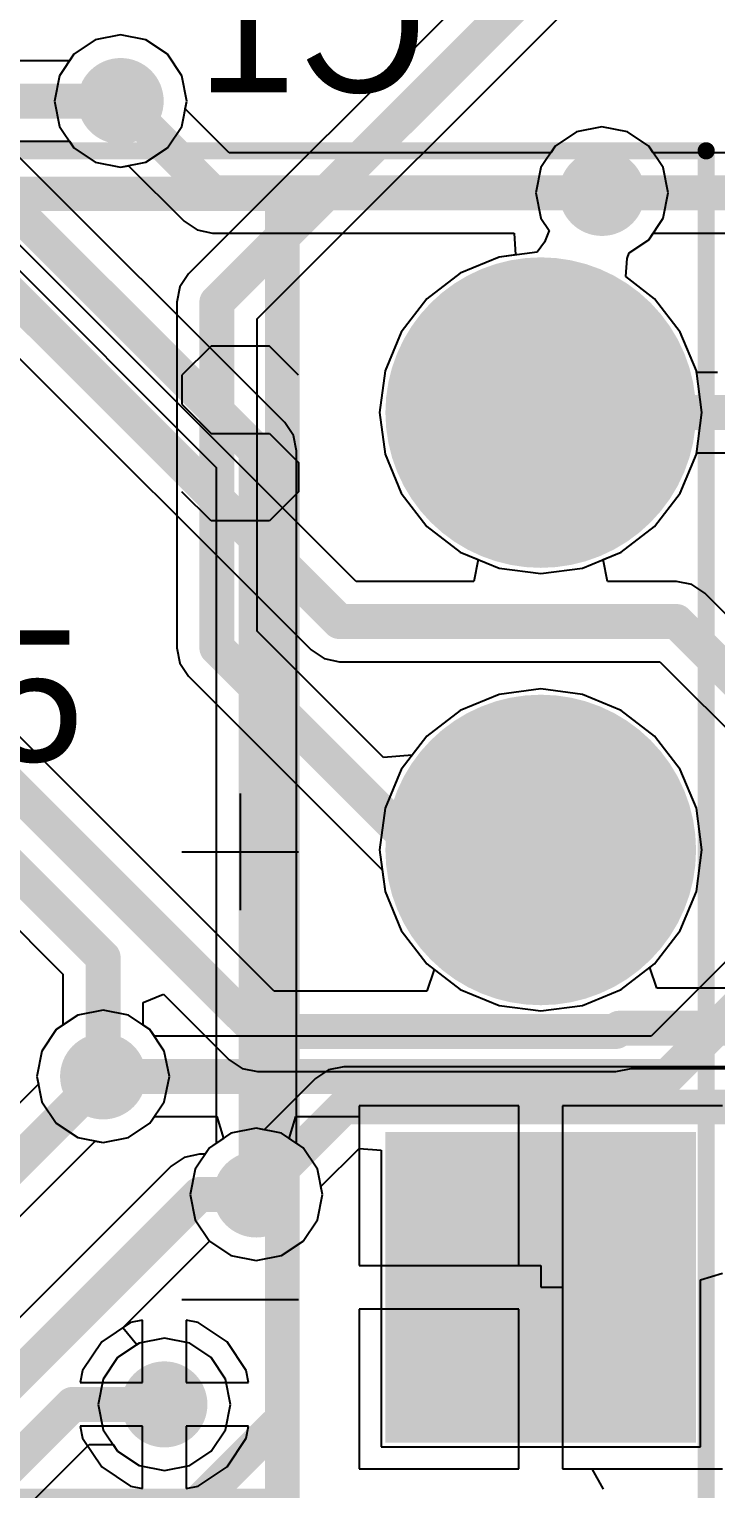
# Model space of a CAD drawing. Header units: millimetres. Extents: x 3.6 to 6.79, y 1.07 to 2.73.
# Drawn here: x 3.8921 to 4.049, y 1.7537 to 2.0874 of the extents above; entities that cross this region are included whole.
import ezdxf

# ---------------------------------------------------------------- set-up
doc = ezdxf.new("R2010")
doc.units = ezdxf.units.MM
doc.header["$MEASUREMENT"] = 0
for name, color, linetype in [('BottomLayer', 5, 'Continuous'), ('BottomOverlay', 54, 'Continuous'), ('BottomSolder', 6, 'Continuous'), ('Mechanical15', 56, 'Continuous'), ('MidLayer1', 16, 'Continuous'), ('MidLayer2', 76, 'Continuous'), ('MultiLayer', 9, 'Continuous'), ('PadHoleLayer', 156, 'Continuous'), ('TopLayer', 1, 'Continuous'), ('TopOverlay', 2, 'Continuous'), ('TopSolder', 216, 'Continuous'), ('ViaHoleLayer', 16, 'Continuous')]:
    doc.layers.add(name, color=color, linetype=linetype)

# ---------------------------------------------------------------- blocks, each defined once
blk = doc.blocks.new('JP3_D1C_B_113')
at = {"layer": 'BottomLayer', "const_width": 0.0315}
for points in [[(-0.16575, -0.1, 1), (-0.13425, -0.1, 1)], [(-0.06575, -0.1, 1), (-0.03425, -0.1, 1)]]:
    blk.add_lwpolyline(points, format="xyb", close=True, dxfattribs=at)
at = {"layer": 'BottomLayer'}
blk.add_solid([(-0.2815, -0.1315), (-0.2185, -0.1315), (-0.2815, -0.0685), (-0.2185, -0.0685)], dxfattribs=at)
at = {"layer": 'BottomOverlay', "const_width": 0.00787}
for points in [[(-0.3, 0.05906), (-0.3, -0.04094)], [(0, 0.05906), (0, -0.04094)], [(-0.29833, -0.02261), (-0.28167, -0.03928)], [(-0.3, -0.04094), (0, -0.04094)]]:
    blk.add_lwpolyline(points, dxfattribs=at)
at = {"layer": 'BottomOverlay', "const_width": 0.00394}
for points in [[(-0.3003, -0.02261, 1), (-0.29636, -0.02261, 1)], [(-0.28364, -0.03928, 1), (-0.2797, -0.03928, 1)], [(-0.30197, -0.04094, 1), (-0.29803, -0.04094, 1)], [(-0.30197, -0.04094, 1), (-0.29803, -0.04094, 1)], [(-0.00197, -0.04094, 1), (0.00197, -0.04094, 1)], [(-0.00197, -0.04094, 1), (0.00197, -0.04094, 1)]]:
    blk.add_lwpolyline(points, format="xyb", close=True, dxfattribs=at)
at = {"layer": 'BottomSolder', "const_width": 0.0355}
for points in [[(-0.16775, -0.1, 1), (-0.13225, -0.1, 1)], [(-0.06775, -0.1, 1), (-0.03225, -0.1, 1)]]:
    blk.add_lwpolyline(points, format="xyb", close=True, dxfattribs=at)
at = {"layer": 'BottomSolder'}
blk.add_solid([(-0.2855, -0.1355), (-0.2145, -0.1355), (-0.2855, -0.0645), (-0.2145, -0.0645)], dxfattribs=at)
at = {"layer": 'Mechanical15', "const_width": 0.00394}
for points in [[(0.00984, 0.30512), (0.00984, -0.1378)], [(-0.30984, -0.1378), (0.00984, -0.1378)]]:
    blk.add_lwpolyline(points, dxfattribs=at)
at = {"layer": 'Mechanical15', "const_width": 0.00197}
blk.add_lwpolyline([(0.00886, -0.1378, 1), (0.01083, -0.1378, 1)], format="xyb", close=True, dxfattribs=at)
blk.add_lwpolyline([(0.00886, -0.1378, 1), (0.01083, -0.1378, 1)], format="xyb", close=True, dxfattribs=at)
at = {"layer": 'MidLayer1', "const_width": 0.0315}
for points in [[(-0.16575, -0.1, 1), (-0.13425, -0.1, 1)], [(-0.06575, -0.1, 1), (-0.03425, -0.1, 1)]]:
    blk.add_lwpolyline(points, format="xyb", close=True, dxfattribs=at)
at = {"layer": 'MidLayer1'}
blk.add_solid([(-0.2815, -0.1315), (-0.2185, -0.1315), (-0.2815, -0.0685), (-0.2185, -0.0685)], dxfattribs=at)
at = {"layer": 'MidLayer2', "const_width": 0.0315}
for points in [[(-0.16575, -0.1, 1), (-0.13425, -0.1, 1)], [(-0.06575, -0.1, 1), (-0.03425, -0.1, 1)]]:
    blk.add_lwpolyline(points, format="xyb", close=True, dxfattribs=at)
at = {"layer": 'MidLayer2'}
blk.add_solid([(-0.2815, -0.1315), (-0.2185, -0.1315), (-0.2815, -0.0685), (-0.2185, -0.0685)], dxfattribs=at)
at = {"layer": 'MultiLayer', "const_width": 0.0315}
for points in [[(-0.16575, -0.1, 1), (-0.13425, -0.1, 1)], [(-0.06575, -0.1, 1), (-0.03425, -0.1, 1)]]:
    blk.add_lwpolyline(points, format="xyb", close=True, dxfattribs=at)
at = {"layer": 'MultiLayer'}
blk.add_solid([(-0.2815, -0.1315), (-0.2185, -0.1315), (-0.2815, -0.0685), (-0.2185, -0.0685)], dxfattribs=at)
at = {"layer": 'PadHoleLayer', "const_width": 0.02165}
for points in [[(-0.26083, -0.1, 1), (-0.23917, -0.1, 1)], [(-0.16083, -0.1, 1), (-0.13917, -0.1, 1)], [(-0.06083, -0.1, 1), (-0.03917, -0.1, 1)]]:
    blk.add_lwpolyline(points, format="xyb", close=True, dxfattribs=at)
at = {"layer": 'TopLayer', "const_width": 0.0315}
for points in [[(-0.16575, -0.1, 1), (-0.13425, -0.1, 1)], [(-0.06575, -0.1, 1), (-0.03425, -0.1, 1)]]:
    blk.add_lwpolyline(points, format="xyb", close=True, dxfattribs=at)
at = {"layer": 'TopLayer'}
blk.add_solid([(-0.2815, -0.1315), (-0.2185, -0.1315), (-0.2815, -0.0685), (-0.2185, -0.0685)], dxfattribs=at)
at = {"layer": 'TopSolder', "const_width": 0.0355}
for points in [[(-0.16775, -0.1, 1), (-0.13225, -0.1, 1)], [(-0.06775, -0.1, 1), (-0.03225, -0.1, 1)]]:
    blk.add_lwpolyline(points, format="xyb", close=True, dxfattribs=at)
at = {"layer": 'TopSolder'}
blk.add_solid([(-0.2855, -0.1355), (-0.2145, -0.1355), (-0.2855, -0.0645), (-0.2145, -0.0645)], dxfattribs=at)

msp = doc.modelspace()

# ---------------------------------------------------------------- linework, layer by layer
at = {"layer": 'BottomLayer'}
for p, q in [((4.00982, 2.1128), (3.92851, 2.03149)), ((3.94418, 2.0212), (4.02548, 2.10251)), ((3.913, 2.08613), (3.90721, 2.08498)), ((3.91879, 2.08498), (3.913, 2.08613)), ((3.90721, 2.08498), (3.9023, 2.0817)), ((3.9237, 2.0817), (3.91879, 2.08498)), ((3.90128, 2.08018), (3.8218, 2.08018)), ((3.9023, 2.0817), (3.90128, 2.08018)), ((3.92698, 2.07679), (3.9237, 2.0817)), ((3.92813, 2.071), (3.92698, 2.07679)), ((3.92698, 2.06521), (3.92813, 2.071)), ((3.9237, 2.0603), (3.92698, 2.06521)), ((4.01721, 2.06398), (4.0123, 2.0607)), ((4.023, 2.06513), (4.01721, 2.06398)), ((4.02879, 2.06398), (4.023, 2.06513)), ((4.0337, 2.0607), (4.02879, 2.06398)), ((3.818, 2.06182), (3.90128, 2.06182)), ((3.90128, 2.06182), (3.9023, 2.0603)), ((3.9023, 2.0603), (3.90721, 2.05702)), ((3.91879, 2.05702), (3.9237, 2.0603)), ((4.0123, 2.0607), (4.00902, 2.05579)), ((4.03472, 2.05918), (4.0337, 2.0607)), ((4.208, 2.05918), (4.03472, 2.05918)), ((3.90721, 2.05702), (3.913, 2.05587)), ((3.913, 2.05587), (3.91879, 2.05702)), ((4.00902, 2.05579), (4.00787, 2.05)), ((4.00787, 2.05), (4.00902, 2.04421)), ((4.00902, 2.04421), (4.01091, 2.04137)), ((4.01091, 2.04137), (4.00985, 2.03872)), ((4.02923, 2.03631), (4.0337, 2.0393)), ((4.0337, 2.0393), (4.03472, 2.04082)), ((4.03472, 2.04082), (4.2042, 2.04082)), ((4.00821, 2.03648), (3.99947, 2.03533)), ((4.00985, 2.03872), (4.00821, 2.03648)), ((4.02873, 2.03503), (4.02923, 2.03631)), ((3.99947, 2.03533), (3.99059, 2.03165)), ((4.02845, 2.03085), (4.02873, 2.03503)), ((3.92851, 2.03149), (3.92652, 2.02851)), ((3.99059, 2.03165), (3.98297, 2.0258)), ((4.03503, 2.0258), (4.02845, 2.03085)), ((3.92652, 2.02851), (3.92582, 2.025)), ((3.98297, 2.0258), (3.97712, 2.01818)), ((4.04088, 2.01818), (4.03503, 2.0258)), ((3.92582, 2.025), (3.92582, 1.946)), ((3.94418, 1.9498), (3.94418, 2.0212)), ((3.97712, 2.01818), (3.97344, 2.0093)), ((4.04456, 2.0093), (4.04088, 2.01818)), ((3.97344, 2.0093), (3.97219, 1.99977)), ((4.04581, 1.99977), (4.04456, 2.0093)), ((3.97219, 1.99977), (3.97344, 1.99024)), ((4.04456, 1.99024), (4.04581, 1.99977)), ((3.97344, 1.99024), (3.97712, 1.98137)), ((4.04088, 1.98137), (4.04456, 1.99024)), ((3.97712, 1.98137), (3.98297, 1.97374)), ((4.03503, 1.97374), (4.04088, 1.98137)), ((3.98297, 1.97374), (3.99059, 1.96789)), ((4.02741, 1.96789), (4.03503, 1.97374)), ((3.99059, 1.96789), (3.99947, 1.96422)), ((4.01853, 1.96422), (4.02741, 1.96789)), ((3.99947, 1.96422), (4.009, 1.96296)), ((4.009, 1.96296), (4.01853, 1.96422)), ((3.97307, 1.92091), (3.94418, 1.9498)), ((3.92582, 1.946), (3.92652, 1.94249)), ((3.92652, 1.94249), (3.92851, 1.93951)), ((3.92851, 1.93951), (3.97279, 1.89524)), ((4.009, 1.93658), (3.99947, 1.93533)), ((4.01853, 1.93533), (4.009, 1.93658)), ((3.99947, 1.93533), (3.99059, 1.93165)), ((4.02741, 1.93165), (4.01853, 1.93533)), ((3.99059, 1.93165), (3.98297, 1.9258)), ((4.03503, 1.9258), (4.02741, 1.93165)), ((3.98297, 1.9258), (3.97962, 1.92143)), ((4.04088, 1.91818), (4.03503, 1.9258)), ((3.97962, 1.92143), (3.97307, 1.92091)), ((4.04456, 1.9093), (4.04088, 1.91818)), ((4.04581, 1.89977), (4.04456, 1.9093)), ((4.04456, 1.89024), (4.04581, 1.89977)), ((4.07265, 1.89563), (4.0342, 1.85718)), ((3.97279, 1.89524), (3.97344, 1.89024)), ((3.97344, 1.89024), (3.97712, 1.88137)), ((4.04088, 1.88137), (4.04456, 1.89024)), ((3.97712, 1.88137), (3.98297, 1.87374)), ((4.03503, 1.87374), (4.04088, 1.88137)), ((3.98297, 1.87374), (3.99059, 1.86789)), ((4.02741, 1.86789), (4.03503, 1.87374)), ((3.99059, 1.86789), (3.99947, 1.86421)), ((4.01853, 1.86421), (4.02741, 1.86789)), ((3.909, 1.86313), (3.90321, 1.86198)), ((3.91479, 1.86198), (3.909, 1.86313)), ((3.99947, 1.86421), (4.009, 1.86296)), ((4.009, 1.86296), (4.01853, 1.86421)), ((3.90321, 1.86198), (3.8983, 1.8587)), ((3.9197, 1.8587), (3.91479, 1.86198)), ((3.8983, 1.8587), (3.89502, 1.85379)), ((3.92072, 1.85718), (3.9197, 1.8587)), ((4.0342, 1.85718), (3.92072, 1.85718)), ((3.89502, 1.85379), (3.89387, 1.848)), ((3.89387, 1.848), (3.89502, 1.84221)), ((3.89502, 1.84221), (3.8983, 1.8373)), ((3.8983, 1.8373), (3.90321, 1.83402)), ((3.91479, 1.83402), (3.9197, 1.8373)), ((3.9197, 1.8373), (3.92072, 1.83882)), ((3.92072, 1.83882), (3.93496, 1.83882)), ((3.93496, 1.83882), (3.93648, 1.83382)), ((3.95152, 1.83382), (3.95304, 1.83882)), ((3.95304, 1.83882), (3.9675, 1.83882)), ((3.9675, 1.83882), (3.9675, 1.80477)), ((3.90321, 1.83402), (3.909, 1.83287)), ((3.909, 1.83287), (3.91479, 1.83402)), ((3.93648, 1.83382), (3.9333, 1.8317)), ((3.9547, 1.8317), (3.95152, 1.83382)), ((3.9333, 1.8317), (3.93002, 1.82679)), ((3.95798, 1.82679), (3.9547, 1.8317)), ((3.93002, 1.82679), (3.92887, 1.821)), ((3.95913, 1.821), (3.95798, 1.82679)), ((3.92887, 1.821), (3.93002, 1.81521)), ((3.95798, 1.81521), (3.95913, 1.821)), ((3.93002, 1.81521), (3.9333, 1.8103)), ((3.9547, 1.8103), (3.95798, 1.81521)), ((3.9333, 1.8103), (3.93821, 1.80702)), ((3.94979, 1.80702), (3.9547, 1.8103)), ((3.93821, 1.80702), (3.944, 1.80587)), ((3.944, 1.80587), (3.94979, 1.80702)), ((3.9675, 1.80477), (4.009, 1.80477)), ((4.009, 1.80477), (4.009, 1.79977)), ((4.009, 1.79977), (4.014, 1.79977)), ((4.014, 1.79977), (4.014, 1.75828)), ((4.004, 1.79477), (3.9675, 1.79477)), ((3.9675, 1.79477), (3.9675, 1.75828)), ((4.004, 1.75828), (4.004, 1.79477)), ((3.91721, 1.78698), (3.9123, 1.7837)), ((3.923, 1.78813), (3.91721, 1.78698)), ((3.92879, 1.78698), (3.923, 1.78813)), ((3.9337, 1.7837), (3.92879, 1.78698)), ((3.9123, 1.7837), (3.90902, 1.77879)), ((3.93698, 1.77879), (3.9337, 1.7837)), ((3.90902, 1.77879), (3.90787, 1.773)), ((3.93813, 1.773), (3.93698, 1.77879)), ((3.90787, 1.773), (3.90902, 1.76721)), ((3.93698, 1.76721), (3.93813, 1.773)), ((3.90902, 1.76721), (3.9123, 1.7623)), ((3.9337, 1.7623), (3.93698, 1.76721)), ((3.9123, 1.7623), (3.91721, 1.75902)), ((3.92879, 1.75902), (3.9337, 1.7623)), ((3.91721, 1.75902), (3.923, 1.75787)), ((3.923, 1.75787), (3.92879, 1.75902)), ((3.9675, 1.75828), (4.004, 1.75828)), ((4.014, 1.75828), (4.0505, 1.75828))]:
    msp.add_line(p, q, dxfattribs=at)
at = {"layer": 'BottomLayer', "const_width": 0.008}
for points in [[(3.935, 2.025), (4.019, 2.109)], [(3.818, 2.071), (3.913, 2.071)], [(4.023, 2.05), (4.208, 2.05)], [(3.935, 1.946), (3.935, 2.025)], [(3.935, 1.946), (3.98123, 1.89977)], [(3.98123, 1.89977), (4.009, 1.89977)], [(4.038, 1.848), (4.07914, 1.88914)], [(3.909, 1.848), (4.038, 1.848)]]:
    msp.add_lwpolyline(points, dxfattribs=at)
at = {"layer": 'BottomLayer'}
for points, const_width in [([(3.90808, 2.071, 1), (3.91792, 2.071, 1)], 0.00984), ([(3.911, 2.071, 1), (3.915, 2.071, 1)], 0.004), ([(4.01808, 2.05, 1), (4.02792, 2.05, 1)], 0.00984), ([(4.021, 2.05, 1), (4.025, 2.05, 1)], 0.004), ([(3.933, 2.025, 1), (3.937, 2.025, 1)], 0.004), ([(3.933, 2.025, 1), (3.937, 2.025, 1)], 0.004), ([(3.933, 1.946, 1), (3.937, 1.946, 1)], 0.004), ([(3.933, 1.946, 1), (3.937, 1.946, 1)], 0.004), ([(3.97923, 1.89977, 1), (3.98323, 1.89977, 1)], 0.004), ([(3.97923, 1.89977, 1), (3.98323, 1.89977, 1)], 0.004), ([(4.007, 1.89977, 1), (4.011, 1.89977, 1)], 0.004), ([(3.90408, 1.848, 1), (3.91392, 1.848, 1)], 0.00984), ([(3.907, 1.848, 1), (3.911, 1.848, 1)], 0.004), ([(4.036, 1.848, 1), (4.04, 1.848, 1)], 0.004), ([(4.036, 1.848, 1), (4.04, 1.848, 1)], 0.004), ([(3.93908, 1.821, 1), (3.94892, 1.821, 1)], 0.00984), ([(3.91808, 1.773, 1), (3.92792, 1.773, 1)], 0.00984)]:
    msp.add_lwpolyline(points, format="xyb", close=True, dxfattribs=dict(at, const_width=const_width))
at = {"layer": 'MidLayer1'}
for p, q in [((3.913, 2.08613), (3.90721, 2.08498)), ((3.91879, 2.08498), (3.913, 2.08613)), ((3.90721, 2.08498), (3.9023, 2.0817)), ((3.9237, 2.0817), (3.91879, 2.08498)), ((3.9023, 2.0817), (3.89902, 2.07679)), ((3.92698, 2.07679), (3.9237, 2.0817)), ((3.89902, 2.07679), (3.89787, 2.071)), ((3.92813, 2.071), (3.92698, 2.07679)), ((3.89787, 2.071), (3.89902, 2.06521)), ((3.92698, 2.06521), (3.92813, 2.071)), ((3.89902, 2.06521), (3.9023, 2.0603)), ((3.9237, 2.0603), (3.92698, 2.06521)), ((4.01721, 2.06398), (4.0123, 2.0607)), ((4.023, 2.06513), (4.01721, 2.06398)), ((4.02879, 2.06398), (4.023, 2.06513)), ((4.0337, 2.0607), (4.02879, 2.06398)), ((3.9023, 2.0603), (3.90721, 2.05702)), ((3.91879, 2.05702), (3.9237, 2.0603)), ((4.0123, 2.0607), (4.00902, 2.05579)), ((4.03698, 2.05579), (4.0337, 2.0607)), ((3.90721, 2.05702), (3.913, 2.05587)), ((3.913, 2.05587), (3.91879, 2.05702)), ((4.00902, 2.05579), (4.00787, 2.05)), ((4.03813, 2.05), (4.03698, 2.05579)), ((4.00787, 2.05), (4.00902, 2.04421)), ((4.03698, 2.04421), (4.03813, 2.05)), ((4.00902, 2.04421), (4.01091, 2.04137)), ((4.0337, 2.0393), (4.03698, 2.04421)), ((4.01091, 2.04137), (4.00985, 2.03872)), ((4.02923, 2.03631), (4.0337, 2.0393)), ((4.00821, 2.03648), (3.99947, 2.03533)), ((4.00985, 2.03872), (4.00821, 2.03648)), ((4.02873, 2.03503), (4.02923, 2.03631)), ((3.99947, 2.03533), (3.99059, 2.03165)), ((4.02845, 2.03085), (4.02873, 2.03503)), ((3.99059, 2.03165), (3.98297, 2.0258)), ((4.03503, 2.0258), (4.02845, 2.03085)), ((3.98297, 2.0258), (3.97712, 2.01818)), ((4.04088, 2.01818), (4.03503, 2.0258)), ((3.97712, 2.01818), (3.97344, 2.0093)), ((4.04456, 2.0093), (4.04088, 2.01818)), ((3.97344, 2.0093), (3.97219, 1.99977)), ((4.0446, 2.00895), (4.04456, 2.0093)), ((4.04943, 2.00895), (4.0446, 2.00895)), ((3.97219, 1.99977), (3.97344, 1.99024)), ((3.97344, 1.99024), (3.97712, 1.98137)), ((4.04088, 1.98137), (4.04456, 1.99024)), ((4.04456, 1.99024), (4.0446, 1.9906)), ((4.0446, 1.9906), (4.18843, 1.9906)), ((3.97712, 1.98137), (3.98297, 1.97374)), ((4.03503, 1.97374), (4.04088, 1.98137)), ((3.98297, 1.97374), (3.99059, 1.96789)), ((4.02741, 1.96789), (4.03503, 1.97374)), ((3.99059, 1.96789), (3.99947, 1.96422)), ((4.01853, 1.96422), (4.02741, 1.96789)), ((3.99947, 1.96422), (4.009, 1.96296)), ((4.009, 1.96296), (4.01853, 1.96422)), ((4.009, 1.93658), (3.99947, 1.93533)), ((4.01853, 1.93533), (4.009, 1.93658)), ((3.99947, 1.93533), (3.99059, 1.93165)), ((4.02741, 1.93165), (4.01853, 1.93533)), ((3.99059, 1.93165), (3.98297, 1.9258)), ((4.03503, 1.9258), (4.02741, 1.93165)), ((3.98297, 1.9258), (3.97712, 1.91818)), ((4.04088, 1.91818), (4.03503, 1.9258)), ((3.97712, 1.91818), (3.97344, 1.9093)), ((4.04456, 1.9093), (4.04088, 1.91818)), ((3.97344, 1.9093), (3.97219, 1.89977)), ((4.04581, 1.89977), (4.04456, 1.9093)), ((3.97219, 1.89977), (3.97344, 1.89024)), ((4.04456, 1.89024), (4.04581, 1.89977)), ((3.97344, 1.89024), (3.97712, 1.88137)), ((4.04088, 1.88137), (4.04456, 1.89024)), ((3.97712, 1.88137), (3.98297, 1.87374)), ((4.03503, 1.87374), (4.04088, 1.88137)), ((3.98297, 1.87374), (3.99059, 1.86789)), ((4.02741, 1.86789), (4.03503, 1.87374)), ((3.99059, 1.86789), (3.99947, 1.86421)), ((4.01853, 1.86421), (4.02741, 1.86789)), ((3.909, 1.86313), (3.90321, 1.86198)), ((3.91479, 1.86198), (3.909, 1.86313)), ((3.99947, 1.86421), (4.009, 1.86296)), ((4.009, 1.86296), (4.01853, 1.86421)), ((3.90321, 1.86198), (3.8983, 1.8587)), ((3.9197, 1.8587), (3.91479, 1.86198)), ((3.8983, 1.8587), (3.89502, 1.85379)), ((3.92298, 1.85379), (3.9197, 1.8587)), ((3.89502, 1.85379), (3.89387, 1.848)), ((3.92413, 1.848), (3.92298, 1.85379)), ((3.96049, 1.84948), (3.95751, 1.84749)), ((3.964, 1.85018), (3.96049, 1.84948)), ((4.0702, 1.85018), (3.964, 1.85018)), ((3.89387, 1.848), (3.89502, 1.84221)), ((3.92298, 1.84221), (3.92413, 1.848)), ((3.95751, 1.84749), (3.9458, 1.83578)), ((3.89502, 1.84221), (3.8983, 1.8373)), ((3.9197, 1.8373), (3.92298, 1.84221)), ((3.8983, 1.8373), (3.90321, 1.83402)), ((3.91479, 1.83402), (3.9197, 1.8373)), ((3.944, 1.83613), (3.93821, 1.83498)), ((3.9458, 1.83578), (3.944, 1.83613)), ((3.90321, 1.83402), (3.909, 1.83287)), ((3.909, 1.83287), (3.91479, 1.83402)), ((3.93821, 1.83498), (3.9333, 1.8317)), ((3.9333, 1.8317), (3.93002, 1.82679)), ((3.95878, 1.8228), (3.9675, 1.83153)), ((3.9675, 1.83153), (3.9725, 1.83111)), ((3.9725, 1.83111), (3.9725, 1.76328)), ((3.93002, 1.82679), (3.92887, 1.821)), ((3.95913, 1.821), (3.95878, 1.8228)), ((3.92887, 1.821), (3.93002, 1.81521)), ((3.95798, 1.81521), (3.95913, 1.821)), ((3.93002, 1.81521), (3.9333, 1.8103)), ((3.9547, 1.8103), (3.95798, 1.81521)), ((3.9333, 1.8103), (3.93821, 1.80702)), ((3.94979, 1.80702), (3.9547, 1.8103)), ((3.93821, 1.80702), (3.944, 1.80587)), ((3.944, 1.80587), (3.94979, 1.80702)), ((4.0455, 1.80147), (4.0505, 1.80298)), ((4.0455, 1.76328), (4.0455, 1.80147)), ((3.918, 1.79224), (3.91526, 1.79169)), ((3.918, 1.778), (3.918, 1.79224)), ((3.93074, 1.79169), (3.928, 1.79224)), ((3.928, 1.79224), (3.928, 1.778)), ((3.91526, 1.79169), (3.90869, 1.78731)), ((3.93731, 1.78731), (3.93074, 1.79169)), ((3.90869, 1.78731), (3.90431, 1.78074)), ((3.94169, 1.78074), (3.93731, 1.78731)), ((3.90431, 1.78074), (3.90376, 1.778)), ((3.94224, 1.778), (3.94169, 1.78074)), ((3.90376, 1.778), (3.918, 1.778)), ((3.928, 1.778), (3.94224, 1.778)), ((3.918, 1.768), (3.90376, 1.768)), ((3.90376, 1.768), (3.90431, 1.76526)), ((3.918, 1.75376), (3.918, 1.768)), ((3.94224, 1.768), (3.928, 1.768)), ((3.928, 1.768), (3.928, 1.75376)), ((3.94169, 1.76526), (3.94224, 1.768)), ((3.90431, 1.76526), (3.90869, 1.75869)), ((3.93731, 1.75869), (3.94169, 1.76526)), ((3.9725, 1.76328), (4.0455, 1.76328)), ((3.90869, 1.75869), (3.91526, 1.75431)), ((3.93074, 1.75431), (3.93731, 1.75869)), ((3.91526, 1.75431), (3.918, 1.75376)), ((3.928, 1.75376), (3.93074, 1.75431))]:
    msp.add_line(p, q, dxfattribs=at)
for points, const_width in [([(3.90808, 2.071, 1), (3.91792, 2.071, 1)], 0.00984), ([(4.01808, 2.05, 1), (4.02792, 2.05, 1)], 0.00984), ([(4.007, 1.99977, 1), (4.011, 1.99977, 1)], 0.004), ([(3.90408, 1.848, 1), (3.91392, 1.848, 1)], 0.00984), ([(3.962, 1.841, 1), (3.966, 1.841, 1)], 0.004), ([(3.962, 1.841, 1), (3.966, 1.841, 1)], 0.004), ([(3.93908, 1.821, 1), (3.94892, 1.821, 1)], 0.00984), ([(3.942, 1.821, 1), (3.946, 1.821, 1)], 0.004), ([(3.91808, 1.773, 1), (3.92792, 1.773, 1)], 0.00984)]:
    msp.add_lwpolyline(points, format="xyb", close=True, dxfattribs=dict(at, const_width=const_width))
at = {"layer": 'MidLayer1', "const_width": 0.008}
for points in [[(4.009, 1.99977), (4.19223, 1.99977)], [(3.944, 1.821), (3.964, 1.841)], [(3.964, 1.841), (4.074, 1.841)]]:
    msp.add_lwpolyline(points, dxfattribs=at)
at = {"layer": 'MidLayer2'}
for p, q in [((3.9668, 1.96118), (3.83918, 2.0888)), ((3.913, 2.08613), (3.90721, 2.08498)), ((3.91879, 2.08498), (3.913, 2.08613)), ((3.90721, 2.08498), (3.9023, 2.0817)), ((3.9237, 2.0817), (3.91879, 2.08498)), ((3.9023, 2.0817), (3.89902, 2.07679)), ((3.92698, 2.07679), (3.9237, 2.0817)), ((3.82351, 2.07851), (3.95651, 1.94551)), ((3.89902, 2.07679), (3.89787, 2.071)), ((3.92813, 2.071), (3.92698, 2.07679)), ((3.89787, 2.071), (3.89902, 2.06521)), ((3.92698, 2.06521), (3.92813, 2.071)), ((3.89902, 2.06521), (3.9023, 2.0603)), ((3.9237, 2.0603), (3.92698, 2.06521)), ((4.01721, 2.06398), (4.0123, 2.0607)), ((4.023, 2.06513), (4.01721, 2.06398)), ((4.02879, 2.06398), (4.023, 2.06513)), ((4.0337, 2.0607), (4.02879, 2.06398)), ((3.9023, 2.0603), (3.90721, 2.05702)), ((3.91879, 2.05702), (3.9237, 2.0603)), ((4.0123, 2.0607), (4.00902, 2.05579)), ((4.03698, 2.05579), (4.0337, 2.0607)), ((3.90721, 2.05702), (3.913, 2.05587)), ((3.913, 2.05587), (3.91879, 2.05702)), ((4.00902, 2.05579), (4.00787, 2.05)), ((4.03813, 2.05), (4.03698, 2.05579)), ((4.00787, 2.05), (4.00902, 2.04421)), ((4.03698, 2.04421), (4.03813, 2.05)), ((4.00902, 2.04421), (4.01091, 2.04137)), ((4.0337, 2.0393), (4.03698, 2.04421)), ((4.01091, 2.04137), (4.00985, 2.03872)), ((4.02923, 2.03631), (4.0337, 2.0393)), ((4.00821, 2.03648), (3.99947, 2.03533)), ((4.00985, 2.03872), (4.00821, 2.03648)), ((4.02873, 2.03503), (4.02923, 2.03631)), ((3.99947, 2.03533), (3.99059, 2.03165)), ((4.02845, 2.03085), (4.02873, 2.03503)), ((3.99059, 2.03165), (3.98297, 2.0258)), ((4.03503, 2.0258), (4.02845, 2.03085)), ((3.74351, 2.02768), (3.89982, 1.87137)), ((3.98297, 2.0258), (3.97712, 2.01818)), ((4.04088, 2.01818), (4.03503, 2.0258)), ((3.97712, 2.01818), (3.97344, 2.0093)), ((4.04456, 2.0093), (4.04088, 2.01818)), ((3.97344, 2.0093), (3.97219, 1.99977)), ((4.04581, 1.99977), (4.04456, 2.0093)), ((3.94808, 1.86745), (3.81318, 2.00235)), ((3.97219, 1.99977), (3.97344, 1.99024)), ((4.04456, 1.99024), (4.04581, 1.99977)), ((3.97344, 1.99024), (3.97712, 1.98137)), ((4.04088, 1.98137), (4.04456, 1.99024)), ((3.97712, 1.98137), (3.98297, 1.97374)), ((4.03503, 1.97374), (4.04088, 1.98137)), ((3.98297, 1.97374), (3.99059, 1.96789)), ((4.02741, 1.96789), (4.03503, 1.97374)), ((3.99059, 1.96789), (3.99474, 1.96618)), ((3.99474, 1.96618), (3.99374, 1.96118)), ((4.02326, 1.96618), (4.02741, 1.96789)), ((4.02426, 1.96118), (4.02326, 1.96618)), ((3.99374, 1.96118), (3.9668, 1.96118)), ((4.04, 1.96118), (4.02426, 1.96118)), ((4.04351, 1.96048), (4.04, 1.96118)), ((4.04649, 1.95849), (4.04351, 1.96048)), ((4.07269, 1.93229), (4.04649, 1.95849)), ((3.95651, 1.94551), (3.95949, 1.94352)), ((3.95949, 1.94352), (3.963, 1.94282)), ((3.963, 1.94282), (4.0362, 1.94282)), ((4.0362, 1.94282), (4.06735, 1.91167)), ((4.009, 1.93658), (3.99947, 1.93533)), ((4.01853, 1.93533), (4.009, 1.93658)), ((3.99947, 1.93533), (3.99059, 1.93165)), ((4.02741, 1.93165), (4.01853, 1.93533)), ((3.99059, 1.93165), (3.98297, 1.9258)), ((4.03503, 1.9258), (4.02741, 1.93165)), ((3.98297, 1.9258), (3.97712, 1.91818)), ((4.04088, 1.91818), (4.03503, 1.9258)), ((3.97712, 1.91818), (3.97344, 1.9093)), ((4.04456, 1.9093), (4.04088, 1.91818)), ((3.97344, 1.9093), (3.97219, 1.89977)), ((4.04581, 1.89977), (4.04456, 1.9093)), ((3.97219, 1.89977), (3.97344, 1.89024)), ((4.04456, 1.89024), (4.04581, 1.89977)), ((3.97344, 1.89024), (3.97712, 1.88137)), ((4.04088, 1.88137), (4.04456, 1.89024)), ((3.97712, 1.88137), (3.98297, 1.87374)), ((4.03503, 1.87374), (4.04088, 1.88137)), ((3.98465, 1.87245), (3.98296, 1.86745)), ((3.98297, 1.87374), (3.98465, 1.87245)), ((4.03395, 1.87291), (4.03503, 1.87374)), ((4.03555, 1.86818), (4.03395, 1.87291)), ((3.89982, 1.87137), (3.89982, 1.85972)), ((3.91818, 1.86486), (3.9228, 1.86678)), ((3.9228, 1.86678), (3.93779, 1.85179)), ((3.98296, 1.86745), (3.94808, 1.86745)), ((4.23696, 1.86818), (4.03555, 1.86818)), ((3.91818, 1.85972), (3.91818, 1.86486)), ((3.89982, 1.85972), (3.8983, 1.8587)), ((3.9197, 1.8587), (3.91818, 1.85972)), ((3.8983, 1.8587), (3.89502, 1.85379)), ((3.92298, 1.85379), (3.9197, 1.8587)), ((3.89502, 1.85379), (3.89387, 1.848)), ((3.92413, 1.848), (3.92298, 1.85379)), ((3.93779, 1.85179), (3.94076, 1.8498)), ((3.94076, 1.8498), (3.94428, 1.8491)), ((3.94428, 1.8491), (4.02619, 1.8491)), ((4.02619, 1.8491), (4.0297, 1.8498)), ((4.0297, 1.8498), (4.02974, 1.84982)), ((4.02974, 1.84982), (4.26824, 1.84982)), ((3.89387, 1.848), (3.89502, 1.84221)), ((3.92298, 1.84221), (3.92413, 1.848)), ((3.89502, 1.84221), (3.8983, 1.8373)), ((3.9197, 1.8373), (3.92298, 1.84221)), ((4.004, 1.84127), (3.9675, 1.84127)), ((3.9675, 1.84127), (3.9675, 1.80477)), ((4.004, 1.80477), (4.004, 1.84127)), ((4.0505, 1.84127), (4.014, 1.84127)), ((4.014, 1.84127), (4.014, 1.79977)), ((3.8983, 1.8373), (3.90321, 1.83402)), ((3.91479, 1.83402), (3.9197, 1.8373)), ((3.944, 1.83613), (3.93821, 1.83498)), ((3.94979, 1.83498), (3.944, 1.83613)), ((3.90321, 1.83402), (3.909, 1.83287)), ((3.909, 1.83287), (3.91479, 1.83402)), ((3.93821, 1.83498), (3.9333, 1.8317)), ((3.9547, 1.8317), (3.94979, 1.83498)), ((3.9333, 1.8317), (3.93002, 1.82679)), ((3.95798, 1.82679), (3.9547, 1.8317)), ((3.93002, 1.82679), (3.92887, 1.821)), ((3.95913, 1.821), (3.95798, 1.82679)), ((3.92887, 1.821), (3.93002, 1.81521)), ((3.95798, 1.81521), (3.95913, 1.821)), ((3.93002, 1.81521), (3.9333, 1.8103)), ((3.9547, 1.8103), (3.95798, 1.81521)), ((3.9333, 1.8103), (3.93821, 1.80702)), ((3.94979, 1.80702), (3.9547, 1.8103)), ((3.93821, 1.80702), (3.944, 1.80587)), ((3.944, 1.80587), (3.94979, 1.80702)), ((3.9675, 1.80477), (4.004, 1.80477)), ((4.014, 1.79977), (4.014, 1.75828)), ((4.004, 1.79477), (3.9675, 1.79477)), ((3.9675, 1.79477), (3.9675, 1.75828)), ((4.004, 1.75828), (4.004, 1.79477)), ((3.91721, 1.78698), (3.9123, 1.7837)), ((3.923, 1.78813), (3.91721, 1.78698)), ((3.92879, 1.78698), (3.923, 1.78813)), ((3.9337, 1.7837), (3.92879, 1.78698)), ((3.9123, 1.7837), (3.90902, 1.77879)), ((3.93698, 1.77879), (3.9337, 1.7837)), ((3.90902, 1.77879), (3.90787, 1.773)), ((3.93813, 1.773), (3.93698, 1.77879)), ((3.90787, 1.773), (3.90902, 1.76721)), ((3.93698, 1.76721), (3.93813, 1.773)), ((3.90902, 1.76721), (3.9123, 1.7623)), ((3.9337, 1.7623), (3.93698, 1.76721)), ((3.9123, 1.7623), (3.91721, 1.75902)), ((3.92879, 1.75902), (3.9337, 1.7623)), ((3.91721, 1.75902), (3.923, 1.75787)), ((3.923, 1.75787), (3.92879, 1.75902)), ((3.9675, 1.75828), (4.004, 1.75828)), ((4.014, 1.75828), (4.0505, 1.75828))]:
    msp.add_line(p, q, dxfattribs=at)
at = {"layer": 'MidLayer2', "const_width": 0.008}
for points in [[(3.83, 2.085), (3.963, 1.952)], [(3.75, 2.03417), (3.909, 1.87517)], [(3.803, 1.99955), (3.94428, 1.85828)], [(3.963, 1.952), (4.04, 1.952)], [(4.04, 1.952), (4.07384, 1.91816)], [(3.909, 1.848), (3.909, 1.87517)], [(3.94428, 1.85828), (4.02619, 1.85828)], [(4.02619, 1.85828), (4.02691, 1.859)], [(4.02691, 1.859), (4.381, 1.859)]]:
    msp.add_lwpolyline(points, dxfattribs=at)
at = {"layer": 'MidLayer2'}
for points, const_width in [([(3.90808, 2.071, 1), (3.91792, 2.071, 1)], 0.00984), ([(4.01808, 2.05, 1), (4.02792, 2.05, 1)], 0.00984), ([(3.961, 1.952, 1), (3.965, 1.952, 1)], 0.004), ([(3.961, 1.952, 1), (3.965, 1.952, 1)], 0.004), ([(4.038, 1.952, 1), (4.042, 1.952, 1)], 0.004), ([(4.038, 1.952, 1), (4.042, 1.952, 1)], 0.004), ([(3.907, 1.87517, 1), (3.911, 1.87517, 1)], 0.004), ([(3.907, 1.87517, 1), (3.911, 1.87517, 1)], 0.004), ([(3.94228, 1.85828, 1), (3.94628, 1.85828, 1)], 0.004), ([(3.94228, 1.85828, 1), (3.94628, 1.85828, 1)], 0.004), ([(4.02419, 1.85828, 1), (4.02819, 1.85828, 1)], 0.004), ([(4.02419, 1.85828, 1), (4.02819, 1.85828, 1)], 0.004), ([(4.02491, 1.859, 1), (4.02891, 1.859, 1)], 0.004), ([(4.02491, 1.859, 1), (4.02891, 1.859, 1)], 0.004), ([(3.90408, 1.848, 1), (3.91392, 1.848, 1)], 0.00984), ([(3.907, 1.848, 1), (3.911, 1.848, 1)], 0.004), ([(3.93908, 1.821, 1), (3.94892, 1.821, 1)], 0.00984), ([(3.91808, 1.773, 1), (3.92792, 1.773, 1)], 0.00984)]:
    msp.add_lwpolyline(points, format="xyb", close=True, dxfattribs=dict(at, const_width=const_width))
at = {"layer": 'MultiLayer', "const_width": 0.00984}
for points in [[(3.90808, 2.071, 1), (3.91792, 2.071, 1)], [(4.01808, 2.05, 1), (4.02792, 2.05, 1)], [(3.90408, 1.848, 1), (3.91392, 1.848, 1)], [(3.93908, 1.821, 1), (3.94892, 1.821, 1)], [(3.91808, 1.773, 1), (3.92792, 1.773, 1)]]:
    msp.add_lwpolyline(points, format="xyb", close=True, dxfattribs=at)
at = {"layer": 'TopLayer'}
for p, q in [((3.95049, 1.99749), (3.85449, 2.09349)), ((3.913, 2.08613), (3.90721, 2.08498)), ((3.91879, 2.08498), (3.913, 2.08613)), ((3.90721, 2.08498), (3.9023, 2.0817)), ((3.9237, 2.0817), (3.91879, 2.08498)), ((3.9023, 2.0817), (3.89902, 2.07679)), ((3.92698, 2.07679), (3.9237, 2.0817)), ((3.89902, 2.07679), (3.89787, 2.071)), ((3.92813, 2.071), (3.92698, 2.07679)), ((3.89787, 2.071), (3.89902, 2.06521)), ((3.92778, 2.0692), (3.92813, 2.071)), ((3.9378, 2.05918), (3.92778, 2.0692)), ((3.89902, 2.06521), (3.9023, 2.0603)), ((4.01721, 2.06398), (4.0123, 2.0607)), ((4.023, 2.06513), (4.01721, 2.06398)), ((4.02879, 2.06398), (4.023, 2.06513)), ((4.0337, 2.0607), (4.02879, 2.06398)), ((3.9023, 2.0603), (3.90721, 2.05702)), ((4.01128, 2.05918), (3.9378, 2.05918)), ((4.0123, 2.0607), (4.01128, 2.05918)), ((4.03698, 2.05579), (4.0337, 2.0607)), ((3.90721, 2.05702), (3.913, 2.05587)), ((3.913, 2.05587), (3.9148, 2.05622)), ((3.9148, 2.05622), (3.92751, 2.04351)), ((4.03813, 2.05), (4.03698, 2.05579)), ((4.03698, 2.04421), (4.03813, 2.05)), ((3.87697, 2.04506), (3.93482, 1.9872)), ((3.92751, 2.04351), (3.93049, 2.04152)), ((4.0337, 2.0393), (4.03698, 2.04421)), ((3.93049, 2.04152), (3.934, 2.04082)), ((3.934, 2.04082), (4.00291, 2.04082)), ((4.00291, 2.04082), (4.00324, 2.03582)), ((4.02923, 2.03631), (4.0337, 2.0393)), ((4.00324, 2.03582), (3.99947, 2.03533)), ((4.02873, 2.03503), (4.02923, 2.03631)), ((3.99947, 2.03533), (3.99059, 2.03165)), ((4.02845, 2.03085), (4.02873, 2.03503)), ((3.99059, 2.03165), (3.98297, 2.0258)), ((4.03503, 2.0258), (4.02845, 2.03085)), ((3.98297, 2.0258), (3.97712, 2.01818)), ((4.04088, 2.01818), (4.03503, 2.0258)), ((3.97712, 2.01818), (3.97344, 2.0093)), ((4.04456, 2.0093), (4.04088, 2.01818)), ((3.97344, 2.0093), (3.97219, 1.99977)), ((4.04581, 1.99977), (4.04456, 2.0093)), ((3.97219, 1.99977), (3.97344, 1.99024)), ((4.04456, 1.99024), (4.04581, 1.99977)), ((3.95248, 1.99451), (3.95049, 1.99749)), ((3.95318, 1.991), (3.95248, 1.99451)), ((3.95318, 1.83272), (3.95318, 1.991)), ((3.97344, 1.99024), (3.97712, 1.98137)), ((4.04088, 1.98137), (4.04456, 1.99024)), ((3.93482, 1.9872), (3.93482, 1.83272)), ((3.97712, 1.98137), (3.98297, 1.97374)), ((4.03503, 1.97374), (4.04088, 1.98137)), ((3.98297, 1.97374), (3.99059, 1.96789)), ((4.02741, 1.96789), (4.03503, 1.97374)), ((3.99059, 1.96789), (3.99947, 1.96422)), ((4.01853, 1.96422), (4.02741, 1.96789)), ((3.99947, 1.96422), (4.009, 1.96296)), ((4.009, 1.96296), (4.01853, 1.96422)), ((4.009, 1.93658), (3.99947, 1.93533)), ((4.01853, 1.93533), (4.009, 1.93658)), ((3.99947, 1.93533), (3.99059, 1.93165)), ((4.02741, 1.93165), (4.01853, 1.93533)), ((3.99059, 1.93165), (3.98297, 1.9258)), ((4.03503, 1.9258), (4.02741, 1.93165)), ((3.98297, 1.9258), (3.97712, 1.91818)), ((4.04088, 1.91818), (4.03503, 1.9258)), ((3.97712, 1.91818), (3.97344, 1.9093)), ((4.04456, 1.9093), (4.04088, 1.91818)), ((3.97344, 1.9093), (3.97219, 1.89977)), ((4.04581, 1.89977), (4.04456, 1.9093)), ((3.97219, 1.89977), (3.97344, 1.89024)), ((4.04456, 1.89024), (4.04581, 1.89977)), ((3.97344, 1.89024), (3.97712, 1.88137)), ((4.04088, 1.88137), (4.04456, 1.89024)), ((3.97712, 1.88137), (3.98297, 1.87374)), ((4.03503, 1.87374), (4.04088, 1.88137)), ((3.98297, 1.87374), (3.99059, 1.86789)), ((4.02741, 1.86789), (4.03503, 1.87374)), ((3.99059, 1.86789), (3.99947, 1.86421)), ((4.01853, 1.86421), (4.02741, 1.86789)), ((3.909, 1.86313), (3.90321, 1.86198)), ((3.91479, 1.86198), (3.909, 1.86313)), ((3.99947, 1.86421), (4.009, 1.86296)), ((4.009, 1.86296), (4.01853, 1.86421)), ((3.90321, 1.86198), (3.8983, 1.8587)), ((3.9197, 1.8587), (3.91479, 1.86198)), ((3.8983, 1.8587), (3.89502, 1.85379)), ((3.92298, 1.85379), (3.9197, 1.8587)), ((3.89502, 1.85379), (3.89387, 1.848)), ((3.92413, 1.848), (3.92298, 1.85379)), ((3.89422, 1.8462), (3.85134, 1.80332)), ((3.89387, 1.848), (3.89422, 1.8462)), ((3.92298, 1.84221), (3.92413, 1.848)), ((3.9197, 1.8373), (3.92298, 1.84221)), ((4.004, 1.84127), (3.9675, 1.84127)), ((3.9675, 1.84127), (3.9675, 1.80477)), ((4.004, 1.80477), (4.004, 1.84127)), ((4.0505, 1.84127), (4.014, 1.84127)), ((4.014, 1.84127), (4.014, 1.79977)), ((3.91479, 1.83402), (3.9197, 1.8373)), ((3.84218, 1.7682), (3.9072, 1.83322)), ((3.9072, 1.83322), (3.909, 1.83287)), ((3.909, 1.83287), (3.91479, 1.83402)), ((3.93482, 1.83272), (3.9333, 1.8317)), ((3.9547, 1.8317), (3.95318, 1.83272)), ((3.92749, 1.82948), (3.92451, 1.82749)), ((3.931, 1.83018), (3.92749, 1.82948)), ((3.93228, 1.83018), (3.931, 1.83018)), ((3.9333, 1.8317), (3.93228, 1.83018)), ((3.95798, 1.82679), (3.9547, 1.8317)), ((3.92451, 1.82749), (3.84718, 1.75015)), ((3.95913, 1.821), (3.95798, 1.82679)), ((3.95798, 1.81521), (3.95913, 1.821)), ((3.9547, 1.8103), (3.95798, 1.81521)), ((3.91348, 1.7905), (3.93328, 1.8103)), ((3.93328, 1.8103), (3.9333, 1.8103)), ((3.9333, 1.8103), (3.93821, 1.80702)), ((3.94979, 1.80702), (3.9547, 1.8103)), ((3.93821, 1.80702), (3.944, 1.80587)), ((3.944, 1.80587), (3.94979, 1.80702)), ((3.9675, 1.80477), (4.004, 1.80477)), ((4.014, 1.79977), (4.014, 1.75828)), ((4.004, 1.79477), (3.9675, 1.79477)), ((3.9675, 1.79477), (3.9675, 1.75828)), ((4.004, 1.75828), (4.004, 1.79477)), ((3.91667, 1.78662), (3.91348, 1.7905)), ((3.91721, 1.78698), (3.91667, 1.78662)), ((3.923, 1.78813), (3.91721, 1.78698)), ((3.92879, 1.78698), (3.923, 1.78813)), ((3.9337, 1.7837), (3.92879, 1.78698)), ((3.93698, 1.77879), (3.9337, 1.7837)), ((3.93813, 1.773), (3.93698, 1.77879)), ((3.93698, 1.76721), (3.93813, 1.773)), ((3.9337, 1.7623), (3.93698, 1.76721)), ((3.87367, 1.7317), (3.9058, 1.76382)), ((3.9058, 1.76382), (3.91128, 1.76382)), ((3.91128, 1.76382), (3.9123, 1.7623)), ((3.9123, 1.7623), (3.91721, 1.75902)), ((3.92879, 1.75902), (3.9337, 1.7623)), ((3.91721, 1.75902), (3.923, 1.75787)), ((3.923, 1.75787), (3.92879, 1.75902)), ((3.9675, 1.75828), (4.004, 1.75828)), ((4.014, 1.75828), (4.02064, 1.75828)), ((4.02064, 1.75828), (4.02324, 1.75364))]:
    msp.add_line(p, q, dxfattribs=at)
at = {"layer": 'TopLayer', "const_width": 0.008}
for points in [[(3.848, 2.087), (3.944, 1.991)], [(3.913, 2.071), (3.934, 2.05)], [(3.934, 2.05), (4.023, 2.05)], [(3.944, 1.821), (3.944, 1.991)], [(3.833, 1.772), (3.909, 1.848)], [(3.84875, 1.73875), (3.931, 1.821)], [(3.931, 1.821), (3.944, 1.821)], [(3.8645, 1.7355), (3.902, 1.773)], [(3.902, 1.773), (3.923, 1.773)]]:
    msp.add_lwpolyline(points, dxfattribs=at)
at = {"layer": 'TopLayer'}
for points, const_width in [([(3.90808, 2.071, 1), (3.91792, 2.071, 1)], 0.00984), ([(3.911, 2.071, 1), (3.915, 2.071, 1)], 0.004), ([(4.01808, 2.05, 1), (4.02792, 2.05, 1)], 0.00984), ([(3.932, 2.05, 1), (3.936, 2.05, 1)], 0.004), ([(3.932, 2.05, 1), (3.936, 2.05, 1)], 0.004), ([(4.021, 2.05, 1), (4.025, 2.05, 1)], 0.004), ([(3.942, 1.991, 1), (3.946, 1.991, 1)], 0.004), ([(3.942, 1.991, 1), (3.946, 1.991, 1)], 0.004), ([(3.90408, 1.848, 1), (3.91392, 1.848, 1)], 0.00984), ([(3.907, 1.848, 1), (3.911, 1.848, 1)], 0.004), ([(3.93908, 1.821, 1), (3.94892, 1.821, 1)], 0.00984), ([(3.929, 1.821, 1), (3.933, 1.821, 1)], 0.004), ([(3.929, 1.821, 1), (3.933, 1.821, 1)], 0.004), ([(3.942, 1.821, 1), (3.946, 1.821, 1)], 0.004), ([(3.942, 1.821, 1), (3.946, 1.821, 1)], 0.004), ([(3.91808, 1.773, 1), (3.92792, 1.773, 1)], 0.00984), ([(3.9, 1.773, 1), (3.904, 1.773, 1)], 0.004), ([(3.9, 1.773, 1), (3.904, 1.773, 1)], 0.004), ([(3.921, 1.773, 1), (3.925, 1.773, 1)], 0.004)]:
    msp.add_lwpolyline(points, format="xyb", close=True, dxfattribs=dict(at, const_width=const_width))
at = {"layer": 'TopOverlay'}
for p, q in [((3.93366, 2.01499), (3.927, 2.00832)), ((3.94699, 2.01499), (3.93366, 2.01499)), ((3.95366, 2.00832), (3.94699, 2.01499)), ((3.927, 2.00832), (3.927, 2.00166)), ((3.927, 2.00166), (3.93366, 1.99499)), ((3.93366, 1.99499), (3.94699, 1.99499)), ((3.94699, 1.99499), (3.95366, 1.98833)), ((3.95366, 1.98833), (3.95366, 1.98166)), ((3.93366, 1.975), (3.927, 1.98166)), ((3.95366, 1.98166), (3.94699, 1.975)), ((3.94699, 1.975), (3.93366, 1.975)), ((3.94033, 1.91265), (3.94033, 1.886)), ((3.927, 1.89933), (3.95366, 1.89933)), ((3.927, 1.79699), (3.95366, 1.79699))]:
    msp.add_line(p, q, dxfattribs=at)
at = {"layer": 'ViaHoleLayer', "const_width": 0.00591}
for points in [[(3.91005, 2.071, 1), (3.91595, 2.071, 1)], [(4.02005, 2.05, 1), (4.02595, 2.05, 1)], [(3.90605, 1.848, 1), (3.91195, 1.848, 1)], [(3.94105, 1.821, 1), (3.94695, 1.821, 1)], [(3.92005, 1.773, 1), (3.92595, 1.773, 1)]]:
    msp.add_lwpolyline(points, format="xyb", close=True, dxfattribs=at)

# ---------------------------------------------------------------- block references
at = {"rotation": 90}
msp.add_blockref('JP3_D1C_B_113', (3.909, 2.04977), dxfattribs=at)

# ---------------------------------------------------------------- texts
at = {"layer": 'BottomOverlay', "text_generation_flag": 2}
msp.add_text('C1', height=0.03, dxfattribs=at).set_placement((3.983, 2.073))
at = {"layer": 'TopOverlay'}
msp.add_text('R85', height=0.03, dxfattribs=at).set_placement((3.831, 1.92))

doc.saveas('drawing.dxf')
